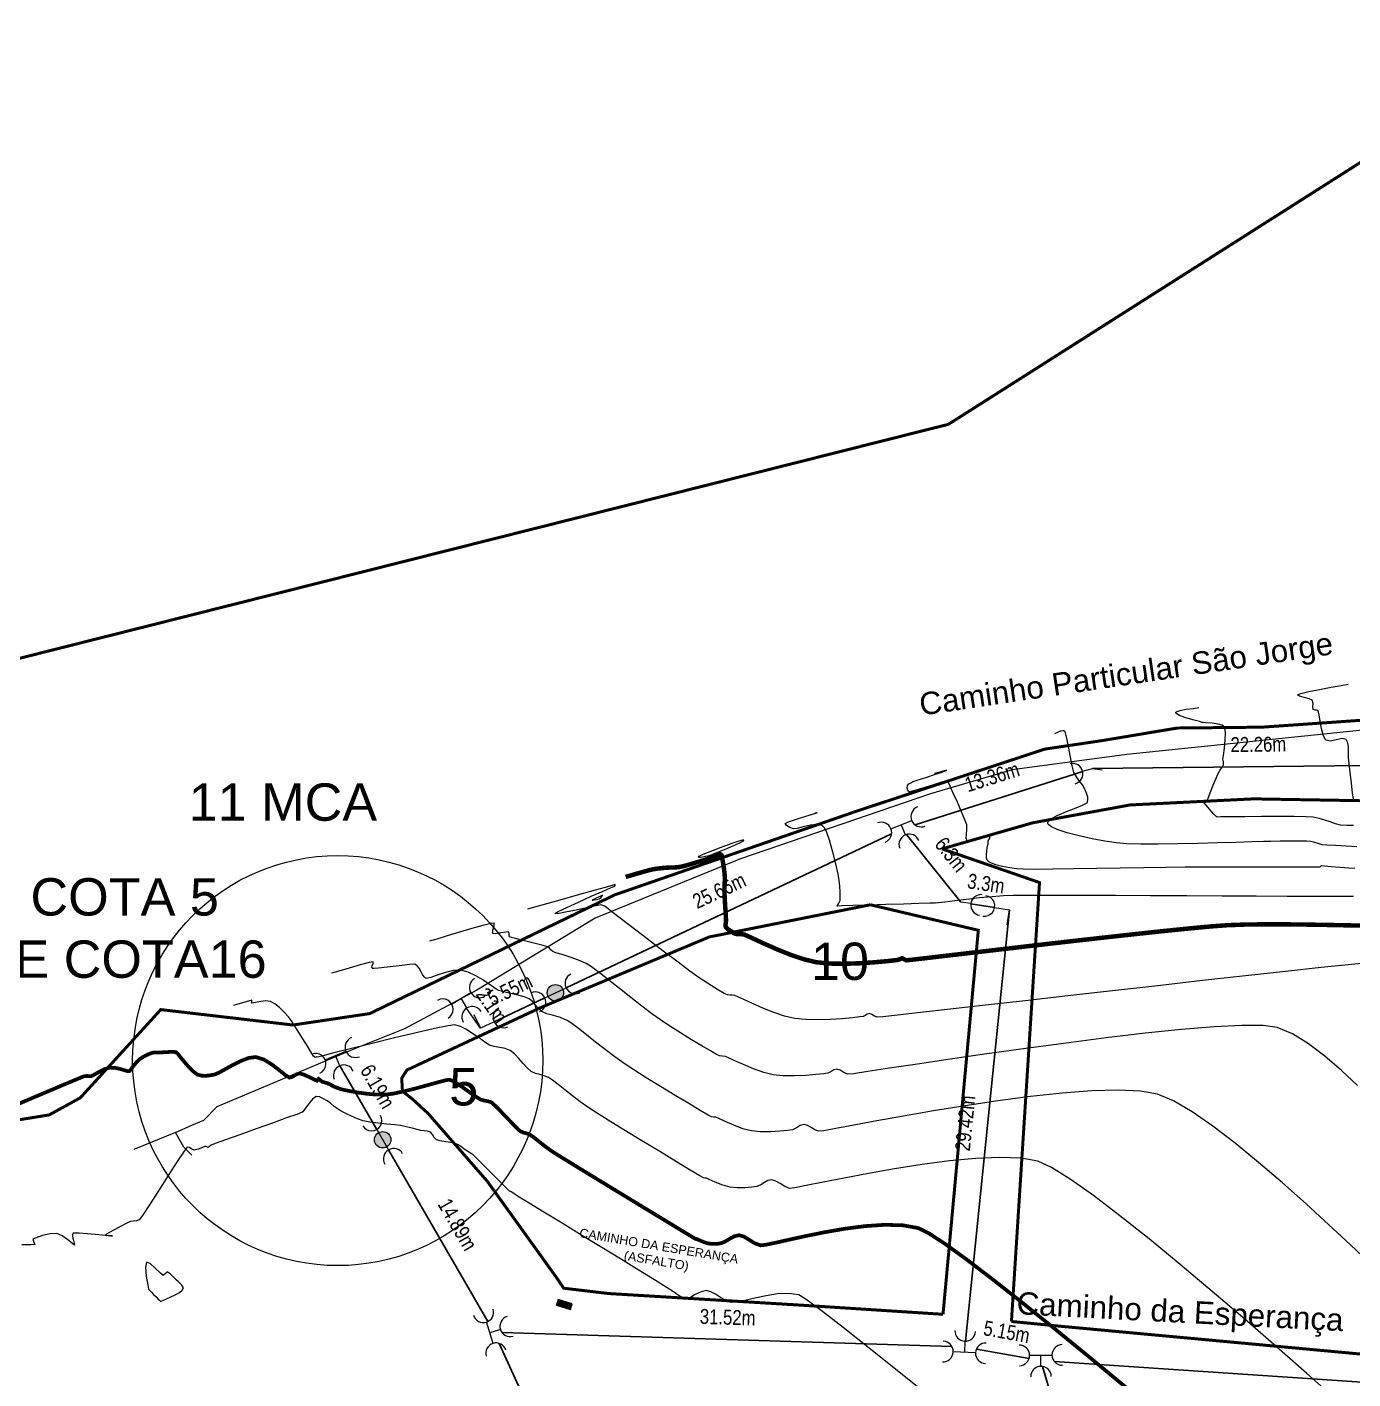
# Model space of a CAD drawing. Extents: x 360931 to 362237, y 7351473 to 7352200.
# Drawn here: x 361220.7 to 361309.5, y 7351696.7 to 7351787.2 of the extents above; entities that cross this region are included whole.
import ezdxf
from ezdxf.enums import TextEntityAlignment as Align

# ---------------------------------------------------------------- set-up
doc = ezdxf.new("R2010")
doc.units = 0
for name, color, linetype in [('A_Curvas Intermediarias', 37, 'Continuous'), ('A_Curvas Mestras', 32, 'Continuous'), ('AGUA', 3, 'Continuous'), ('LISTAGEM_TEXTO', 7, 'Continuous'), ('PONTOS-Pontos - Água_U', 1, 'Continuous'), ('PS_IND_COMPRIMENTO', 7, 'Continuous'), ('TUBO_PVC_20_JE_PBA_6M', 1, 'Continuous'), ('ZZ-Carimbo Texto', 7, 'Continuous')]:
    doc.layers.add(name, color=color, linetype=linetype)
doc.layers.add('LT-TEXTO-RUA', color=170, linetype='Continuous', lineweight=15)
doc.layers.add('TUBO_PE_80_NTS194_PN_12_5', color=5, linetype='Continuous', lineweight=30)
doc.styles.add('ARIAL', font='arial.ttf')
doc.styles.add('CARIMBO', font='arial.ttf', dxfattribs={"height": 2})
doc.styles.add('ROMANS', font='arial.ttf', dxfattribs={"height": 2})
doc.styles.get("Standard").update_dxf_attribs({"font": 'arial.ttf'})
picture_1 = doc.add_image_def('image1.tif', size_in_pixel=(23490, 20550))

# ---------------------------------------------------------------- blocks, each defined once
blk = doc.blocks.new('*U1065')
for p in [(-0.202, 0), (0, -0.202)]:
    blk.add_line(p, (0, 0))
blk.add_arc((-0.34, 0), 0.138, 269.9094, 89.9094)
blk = doc.blocks.new('*U1066', base_point=(361176.282, 7351557.84))
for p, q in [((361176.276, 7351557.918), (361176.282, 7351557.768)), ((361176.432, 7351557.773), (361176.131, 7351557.762))]:
    blk.add_line(p, q)
for centre, start, end in [((361176.271, 7351558.055), 182.0292, 2.0292), ((361175.994, 7351557.757), 272.0292, 92.0292), ((361176.569, 7351557.778), 92.0292, 272.0292)]:
    blk.add_arc(centre, 0.138, start, end)
blk = doc.blocks.new('*U1067', base_point=(361176.282, 7351557.84))
for p, q in [((361176.276, 7351557.918), (361176.282, 7351557.768)), ((361176.432, 7351557.773), (361176.131, 7351557.762))]:
    blk.add_line(p, q)
for centre, start, end in [((361176.271, 7351558.055), 182.0292, 2.0292), ((361175.994, 7351557.757), 272.0292, 92.0292), ((361176.569, 7351557.778), 92.0292, 272.0292)]:
    blk.add_arc(centre, 0.138, start, end)
blk = doc.blocks.new('*U1084', base_point=(361300.61, 7351665.221))
for p, q in [((361300.757, 7351665.193), (361300.462, 7351665.132)), ((361300.579, 7351665.309), (361300.61, 7351665.162))]:
    blk.add_line(p, q)
for centre, start, end in [((361300.551, 7351665.444), 191.7315, 11.7315), ((361300.891, 7351665.221), 101.7314, 281.7314), ((361300.328, 7351665.104), 281.7314, 101.7314)]:
    blk.add_arc(centre, 0.138, start, end)
blk = doc.blocks.new('*U1089', base_point=(361300.61, 7351665.221))
for p, q in [((361300.757, 7351665.193), (361300.462, 7351665.132)), ((361300.579, 7351665.309), (361300.61, 7351665.162))]:
    blk.add_line(p, q)
for centre, start, end in [((361300.551, 7351665.444), 191.7315, 11.7315), ((361300.891, 7351665.221), 101.7314, 281.7314), ((361300.328, 7351665.104), 281.7314, 101.7314)]:
    blk.add_arc(centre, 0.138, start, end)
blk = doc.blocks.new('*U1090')
for p, q in [((-0.135, 0), (0, 0)), ((0, 0), (0.092, -0.092))]:
    blk.add_line(p, q)
blk.add_arc((-0.272, 0), 0.138, 270.0906, 90.0906)
blk = doc.blocks.new('*U1091')
for p, q in [((-0.135, 0), (0, 0)), ((0, 0), (0.121, -0.049))]:
    blk.add_line(p, q)
blk.add_arc((-0.272, 0), 0.138, 270.0906, 90.0906)
blk = doc.blocks.new('*U1097', base_point=(361300.61, 7351665.221))
for p, q in [((361300.757, 7351665.193), (361300.462, 7351665.132)), ((361300.579, 7351665.309), (361300.61, 7351665.162))]:
    blk.add_line(p, q)
for centre, start, end in [((361300.551, 7351665.444), 191.7315, 11.7315), ((361300.891, 7351665.221), 101.7314, 281.7314), ((361300.328, 7351665.104), 281.7314, 101.7314)]:
    blk.add_arc(centre, 0.138, start, end)
blk = doc.blocks.new('*U1098', base_point=(361300.61, 7351665.221))
for p, q in [((361300.757, 7351665.193), (361300.462, 7351665.132)), ((361300.579, 7351665.309), (361300.61, 7351665.162))]:
    blk.add_line(p, q)
for centre, start, end in [((361300.551, 7351665.444), 191.7315, 11.7315), ((361300.891, 7351665.221), 101.7314, 281.7314), ((361300.328, 7351665.104), 281.7314, 101.7314)]:
    blk.add_arc(centre, 0.138, start, end)
blk = doc.blocks.new('*U1099')
for p in [(-0.202, 0), (0, -0.202)]:
    blk.add_line(p, (0, 0))
blk.add_arc((-0.34, 0), 0.138, 270.0906, 90.0906)
blk = doc.blocks.new('*U1181', base_point=(283792.722, 7272005.218))
h = blk.add_hatch(color=256)
edge = h.paths.add_edge_path()
edge.add_arc((283792.722, 7272005.218), 0.11, 0, 360)
blk.add_line((283792.564, 7272005.218), (283792.879, 7272005.218))
blk.add_circle((283792.722, 7272005.218), 0.11)
for centre, start, end in [((283792.427, 7272005.218), 269.9962, 89.9962), ((283793.017, 7272005.218), 89.9962, 269.9962)]:
    blk.add_arc(centre, 0.138, start, end)
blk = doc.blocks.new('*U1182', base_point=(283792.722, 7272005.218))
h = blk.add_hatch(color=256)
edge = h.paths.add_edge_path()
edge.add_arc((283792.722, 7272005.218), 0.11, 0, 360)
blk.add_line((283792.564, 7272005.218), (283792.879, 7272005.218))
blk.add_circle((283792.722, 7272005.218), 0.11)
for centre, start, end in [((283792.427, 7272005.218), 269.9962, 89.9962), ((283793.017, 7272005.218), 89.9962, 269.9962)]:
    blk.add_arc(centre, 0.138, start, end)

msp = doc.modelspace()

# ---------------------------------------------------------------- hatches: boundary and pattern name
h = msp.add_hatch()
h.set_pattern_fill('GRATE', color=256, scale=0.08, angle=72)
h.set_pattern_definition([(72, (-2.92939, 2.391954), (-0.06039208878474, 0.0196225791428), []), (162, (-2.9294, 2.39195), (-0.078490316571, -0.241568355139), [])])
h.paths.add_polyline_path([(361257.084, 7351701.392), (361257.208, 7351701.759), (361256.274, 7351702.048), (361256.15, 7351701.681)])

# ---------------------------------------------------------------- linework, layer by layer
at = {"color": 0, "const_width": 0.2}
for points in [[(361445.857, 7351864.543), (361282.387, 7351760.631), (361202.334, 7351740.462)], [(361380.963, 7351750.689), (361380.963, 7351750.689), (361373.297, 7351748.132), (361356.875, 7351743.601), (361340.353, 7351740.773), (361322.805, 7351737.297), (361316.334, 7351735.595), (361312.792, 7351735.39), (361302.809, 7351735.561), (361294.533, 7351735.152), (361288.021, 7351733.957), (361282.571, 7351732.391), (361281.957, 7351732.215)], [(361215.357, 7351713.296), (361222.201, 7351714.407), (361224.286, 7351715.553), (361229.671, 7351721.456), (361238.521, 7351720.425), (361243.655, 7351721.189), (361260.066, 7351729.141), (361276.238, 7351734.737), (361288.831, 7351738.891), (361292.585, 7351739.447), (361297.714, 7351740.303), (361303.369, 7351740.359), (361312.118, 7351740.968)], [(361281.957, 7351732.215), (361288.482, 7351729.96), (361286.603, 7351700.582)], [(361277.163, 7351728.473), (361266.383, 7351726.319), (361255.022, 7351721.557), (361246.143, 7351717.411), (361245.797, 7351716.867), (361245.845, 7351715.998), (361246.517, 7351715.465), (361247.543, 7351714.523), (361251.519, 7351709.971), (361256.185, 7351703.479), (361256.637, 7351702.807), (361259.657, 7351702.451), (361272.723, 7351701.662), (361282.024, 7351701.062), (361282.024, 7351701.062)], [(361277.163, 7351728.473), (361284.386, 7351726.766), (361282.024, 7351701.062)], [(361286.603, 7351700.582), (361289.846, 7351700.266), (361313.545, 7351698.07), (361323.609, 7351697.731), (361334.12, 7351697.281), (361334.12, 7351697.281)]]:
    msp.add_lwpolyline(points, dxfattribs=at)
at = {"color": 0, "elevation": 3.23}
msp.add_lwpolyline([(361257.084, 7351701.392), (361257.208, 7351701.759), (361256.274, 7351702.048), (361256.15, 7351701.681), (361257.084, 7351701.392)], dxfattribs=at)
at = {"layer": 'A_Curvas Intermediarias', "flags": 128}
for points, elevation in [([(361309.492, 7351733.779), (361309.068, 7351733.771), (361308.636, 7351733.807), (361308.286, 7351733.895), (361307.93, 7351734.013), (361307.566, 7351734.141), (361307.19, 7351734.257), (361306.8, 7351734.338), (361306.333, 7351734.366), (361305.515, 7351734.379), (361304.474, 7351734.381), (361303.337, 7351734.376), (361302.23, 7351734.366), (361301.281, 7351734.356), (361300.617, 7351734.348), (361300.364, 7351734.345), (361300.318, 7351734.373), (361300.274, 7351734.404), (361300.148, 7351734.546), (361299.881, 7351734.851), (361299.616, 7351735.157), (361299.499, 7351735.304), (361299.574, 7351735.331), (361299.661, 7351735.361), (361299.737, 7351735.54), (361299.903, 7351735.958), (361300.108, 7351736.473), (361300.297, 7351736.942), (361300.418, 7351737.222), (361300.56, 7351737.458), (361300.709, 7351737.68), (361300.793, 7351737.845), (361300.787, 7351738.029), (361300.756, 7351738.22), (361300.786, 7351738.466), (361300.852, 7351738.949), (361300.911, 7351739.523), (361300.925, 7351739.953), (361300.901, 7351740.21), (361300.863, 7351740.332), (361300.837, 7351740.375), (361300.795, 7351740.419), (361300.674, 7351740.492), (361300.429, 7351740.571), (361300.046, 7351740.632), (361299.62, 7351740.659), (361299.432, 7351740.661), (361299.37, 7351740.68), (361299.183, 7351740.728), (361298.742, 7351740.85), (361298.218, 7351741.013), (361297.854, 7351741.151), (361297.67, 7351741.249), (361297.611, 7351741.307), (361297.604, 7351741.333), (361297.615, 7351741.363), (361297.687, 7351741.418), (361297.893, 7351741.486), (361298.281, 7351741.555), (361298.796, 7351741.617), (361299.152, 7351741.665)], 14), ([(361309.72, 7351732.343), (361308.999, 7351732.391), (361308.284, 7351732.432), (361307.705, 7351732.467), (361307.392, 7351732.495), (361307.137, 7351732.565), (361306.897, 7351732.649), (361306.642, 7351732.711), (361306.35, 7351732.727), (361305.855, 7351732.73), (361305.238, 7351732.726), (361304.579, 7351732.719), (361303.961, 7351732.714), (361303.486, 7351732.704), (361302.682, 7351732.68), (361301.627, 7351732.646), (361300.397, 7351732.609), (361299.069, 7351732.574), (361297.72, 7351732.546), (361296.425, 7351732.53), (361295.263, 7351732.531), (361294.308, 7351732.555), (361293.639, 7351732.608), (361292.86, 7351732.729), (361292.002, 7351732.891), (361291.137, 7351733.083), (361290.337, 7351733.294), (361289.671, 7351733.514), (361289.283, 7351733.69), (361289.101, 7351733.817), (361289.039, 7351733.899), (361289.029, 7351733.938), (361289.033, 7351733.985), (361289.089, 7351734.082), (361289.276, 7351734.236), (361289.671, 7351734.449), (361290.296, 7351734.715), (361290.935, 7351734.964), (361291.36, 7351735.137), (361291.581, 7351735.245), (361291.665, 7351735.305), (361291.685, 7351735.331), (361291.704, 7351735.382), (361291.722, 7351735.492), (361291.705, 7351735.676), (361291.626, 7351735.939), (361291.495, 7351736.262), (361291.354, 7351736.499), (361291.156, 7351736.755), (361290.949, 7351737.03), (361290.781, 7351737.328), (361290.663, 7351737.765), (361290.529, 7351738.456), (361290.392, 7351739.204), (361290.289, 7351739.715), (361290.22, 7351739.981), (361290.179, 7351740.079), (361290.16, 7351740.1), (361290.127, 7351740.114), (361290.044, 7351740.118), (361289.891, 7351740.082), (361289.676, 7351739.995), (361289.478, 7351739.912)], 13), ([(361309.596, 7351730.892), (361309.173, 7351730.926), (361308.598, 7351730.973), (361308.011, 7351731.02), (361307.551, 7351731.056), (361307.358, 7351731.068), (361307.296, 7351731.027), (361307.235, 7351730.985), (361307.048, 7351730.984), (361306.544, 7351730.985), (361305.784, 7351730.988), (361304.827, 7351730.991), (361303.736, 7351730.995), (361302.571, 7351730.997), (361301.393, 7351730.999), (361300.262, 7351730.999), (361299.241, 7351730.996), (361298.226, 7351730.987), (361296.94, 7351730.969), (361295.466, 7351730.945), (361293.889, 7351730.918), (361292.291, 7351730.892), (361290.758, 7351730.869), (361289.373, 7351730.852), (361288.219, 7351730.844), (361287.381, 7351730.849), (361286.942, 7351730.869), (361286.486, 7351730.94), (361286.005, 7351731.034), (361285.557, 7351731.15), (361285.261, 7351731.255), (361285.097, 7351731.341), (361285.021, 7351731.4), (361284.995, 7351731.431), (361284.97, 7351731.474), (361284.937, 7351731.581), (361284.923, 7351731.782), (361284.948, 7351732.08), (361285.007, 7351732.407), (361285.041, 7351732.562), (361285.044, 7351732.654), (361285.052, 7351732.744), (361285.128, 7351732.892), (361285.171, 7351733.046), (361284.944, 7351732.997), (361284.467, 7351732.859), (361283.96, 7351732.741), (361283.645, 7351732.754), (361283.57, 7351732.934), (361283.585, 7351733.208), (361283.621, 7351733.52), (361283.608, 7351733.818), (361283.493, 7351734.148), (361283.266, 7351734.694), (361282.986, 7351735.334), (361282.711, 7351735.948), (361282.498, 7351736.414), (361282.405, 7351736.611), (361282.334, 7351736.702), (361282.252, 7351736.77), (361281.984, 7351736.694), (361281.378, 7351736.505), (361280.655, 7351736.281), (361280.142, 7351736.13), (361279.87, 7351736.059), (361279.768, 7351736.042), (361279.746, 7351736.045), (361279.72, 7351736.066), (361279.676, 7351736.135), (361279.635, 7351736.277), (361279.644, 7351736.458), (361279.727, 7351736.56), (361279.864, 7351736.642), (361280.012, 7351736.714), (361280.301, 7351736.817), (361280.867, 7351737.002), (361281.513, 7351737.211), (361281.956, 7351737.357), (361282.178, 7351737.435), (361282.251, 7351737.465), (361282.259, 7351737.472), (361282.249, 7351737.475), (361282.185, 7351737.465), (361282.011, 7351737.419), (361281.721, 7351737.331), (361281.45, 7351737.248)], 12), ([(361309.496, 7351729.037), (361309.14, 7351729.027), (361308.219, 7351729.024), (361306.825, 7351729.026), (361305.047, 7351729.032), (361302.976, 7351729.04), (361300.703, 7351729.051), (361298.317, 7351729.063), (361295.909, 7351729.074), (361293.571, 7351729.083), (361291.391, 7351729.09), (361289.462, 7351729.093), (361287.872, 7351729.092), (361286.713, 7351729.084), (361286.074, 7351729.069), (361285.311, 7351729.014), (361284.463, 7351728.932), (361283.602, 7351728.836), (361282.804, 7351728.74), (361282.141, 7351728.655), (361281.689, 7351728.594), (361281.52, 7351728.572), (361281.459, 7351728.601), (361281.409, 7351728.578), (361281.132, 7351728.57), (361280.405, 7351728.548), (361279.377, 7351728.518), (361278.2, 7351728.483), (361277.022, 7351728.449), (361275.994, 7351728.419), (361275.267, 7351728.397), (361274.99, 7351728.39), (361274.931, 7351728.412), (361274.984, 7351728.46), (361275.052, 7351728.572), (361275.137, 7351728.767), (361275.149, 7351728.961), (361275.148, 7351729.31), (361275.126, 7351729.727), (361275.08, 7351730.12), (361275.001, 7351730.532), (361274.855, 7351731.206), (361274.66, 7351732.003), (361274.435, 7351732.786), (361274.245, 7351733.309), (361274.103, 7351733.595), (361274.011, 7351733.718), (361273.965, 7351733.756), (361273.908, 7351733.787), (361273.771, 7351733.828), (361273.525, 7351733.842), (361273.149, 7351733.796), (361272.669, 7351733.686), (361272.261, 7351733.58), (361272.019, 7351733.55), (361271.774, 7351733.643), (361271.551, 7351733.781), (361271.46, 7351733.912), (361271.688, 7351734.028), (361272.22, 7351734.211), (361272.851, 7351734.408), (361273.292, 7351734.54), (361273.516, 7351734.607), (361273.59, 7351734.63), (361273.6, 7351734.633), (361273.595, 7351734.634), (361273.563, 7351734.627), (361273.491, 7351734.606), (361273.422, 7351734.584)], 11), ([(361266.579, 7351731.846), (361266.606, 7351731.856), (361266.707, 7351731.896), (361266.956, 7351731.994), (361267.405, 7351732.176), (361268.018, 7351732.434), (361268.433, 7351732.623), (361268.637, 7351732.733), (361268.7, 7351732.782), (361268.704, 7351732.797), (361268.69, 7351732.803), (361268.608, 7351732.793), (361268.368, 7351732.726), (361267.887, 7351732.566), (361267.149, 7351732.298), (361266.415, 7351732.018), (361265.944, 7351731.829), (361265.715, 7351731.731), (361265.641, 7351731.694), (361265.632, 7351731.686), (361265.638, 7351731.677), (361265.673, 7351731.668), (361265.768, 7351731.667), (361265.938, 7351731.685), (361266.138, 7351731.715), (361266.289, 7351731.749), (361266.432, 7351731.793), (361266.579, 7351731.846)], 11), ([(361310.931, 7351724.636), (361309.359, 7351724.48), (361307.338, 7351724.267), (361304.949, 7351724.009), (361302.276, 7351723.714), (361299.399, 7351723.394), (361296.403, 7351723.057), (361293.369, 7351722.714), (361290.379, 7351722.374), (361287.516, 7351722.049), (361284.862, 7351721.747), (361282.5, 7351721.478), (361280.512, 7351721.253), (361278.98, 7351721.082), (361277.987, 7351720.974), (361277.615, 7351720.94), (361277.429, 7351721.018), (361277.257, 7351721.129), (361277.1, 7351721.186), (361276.958, 7351721.145), (361276.821, 7351721.061), (361276.674, 7351720.994), (361276.448, 7351720.962), (361275.957, 7351720.908), (361275.273, 7351720.847), (361274.471, 7351720.796), (361273.626, 7351720.77), (361272.812, 7351720.786), (361272.102, 7351720.86), (361271.424, 7351721.023), (361270.691, 7351721.269), (361269.958, 7351721.561), (361269.277, 7351721.858), (361268.703, 7351722.124), (361268.289, 7351722.318), (361268.09, 7351722.402), (361267.921, 7351722.417), (361267.755, 7351722.415), (361267.591, 7351722.439), (361267.382, 7351722.544), (361267, 7351722.765), (361266.518, 7351723.059), (361266.006, 7351723.383), (361265.538, 7351723.693), (361265.074, 7351724.031), (361264.288, 7351724.622), (361263.297, 7351725.375), (361262.219, 7351726.199), (361261.171, 7351727.002), (361260.271, 7351727.693), (361259.635, 7351728.18), (361259.381, 7351728.371), (361259.259, 7351728.426), (361259.132, 7351728.459), (361258.916, 7351728.422), (361258.451, 7351728.327), (361257.881, 7351728.208), (361257.352, 7351728.099), (361257.008, 7351728.031), (361256.616, 7351727.947), (361256.236, 7351727.871), (361256.052, 7351727.886), (361256.266, 7351728.016), (361256.838, 7351728.291), (361257.625, 7351728.652), (361258.485, 7351729.038), (361259.275, 7351729.388), (361259.762, 7351729.603), (361259.995, 7351729.706), (361260.07, 7351729.739), (361260.08, 7351729.744), (361260.083, 7351729.754), (361260.09, 7351729.798), (361260.091, 7351729.827), (361259.881, 7351729.769), (361259.32, 7351729.613), (361258.508, 7351729.386), (361257.547, 7351729.118), (361256.538, 7351728.835), (361255.58, 7351728.567), (361254.775, 7351728.342), (361254.224, 7351728.188)], 9), ([(361309.755, 7351716.379), (361308.683, 7351717.383), (361307.582, 7351718.335), (361306.48, 7351719.173), (361305.406, 7351719.837), (361304.389, 7351720.264), (361303.458, 7351720.391), (361302.026, 7351720.399), (361300.175, 7351720.303), (361297.99, 7351720.12), (361295.553, 7351719.868), (361292.948, 7351719.561), (361290.257, 7351719.218), (361287.565, 7351718.854), (361284.954, 7351718.487), (361282.508, 7351718.132), (361280.31, 7351717.806), (361278.443, 7351717.525), (361276.991, 7351717.307), (361276.036, 7351717.168), (361275.663, 7351717.124), (361275.395, 7351717.237), (361275.147, 7351717.396), (361274.92, 7351717.479), (361274.715, 7351717.42), (361274.519, 7351717.298), (361274.307, 7351717.202), (361274.039, 7351717.162), (361273.521, 7351717.107), (361272.839, 7351717.054), (361272.077, 7351717.022), (361271.321, 7351717.03), (361270.658, 7351717.095), (361270.022, 7351717.254), (361269.335, 7351717.497), (361268.667, 7351717.775), (361268.086, 7351718.038), (361267.66, 7351718.238), (361267.457, 7351718.326), (361267.255, 7351718.337), (361267.058, 7351718.356), (361266.869, 7351718.454), (361266.455, 7351718.691), (361265.875, 7351719.032), (361265.19, 7351719.443), (361264.46, 7351719.893), (361263.746, 7351720.346), (361263.107, 7351720.769), (361262.533, 7351721.181), (361261.859, 7351721.695), (361261.128, 7351722.268), (361260.383, 7351722.859), (361259.667, 7351723.425), (361259.024, 7351723.923), (361258.497, 7351724.312), (361258.13, 7351724.55), (361257.631, 7351724.775), (361257.069, 7351724.973), (361256.533, 7351725.137), (361256.115, 7351725.26), (361255.902, 7351725.336), (361255.791, 7351725.439), (361255.696, 7351725.557), (361255.583, 7351725.655), (361255.272, 7351725.749), (361254.644, 7351725.908), (361253.915, 7351726.088), (361253.404, 7351726.218), (361253.137, 7351726.292), (361253.04, 7351726.326), (361253.021, 7351726.336), (361253.003, 7351726.361), (361252.986, 7351726.428), (361252.979, 7351726.543), (361252.94, 7351726.658), (361252.76, 7351726.648), (361252.428, 7351726.585), (361252.089, 7351726.534), (361251.891, 7351726.557), (361251.891, 7351726.765), (361251.983, 7351727.052), (361251.985, 7351727.245), (361251.754, 7351727.218), (361251.219, 7351727.082), (361250.484, 7351726.875), (361249.656, 7351726.632), (361248.84, 7351726.387), (361248.141, 7351726.178), (361247.666, 7351726.039)], 8), ([(361310.577, 7351704.509), (361309.277, 7351705.729), (361307.844, 7351707.061), (361306.318, 7351708.455), (361304.739, 7351709.861), (361303.147, 7351711.23), (361301.582, 7351712.513), (361300.082, 7351713.66), (361298.69, 7351714.621), (361297.443, 7351715.346), (361296.382, 7351715.787), (361295.234, 7351715.993), (361293.743, 7351716.06), (361291.977, 7351716.009), (361290.003, 7351715.86), (361287.889, 7351715.631), (361285.703, 7351715.344), (361283.512, 7351715.018), (361281.383, 7351714.672), (361279.385, 7351714.327), (361277.584, 7351714.003), (361276.049, 7351713.719), (361274.846, 7351713.496), (361274.044, 7351713.352), (361273.71, 7351713.309), (361273.445, 7351713.407), (361273.195, 7351713.562), (361272.96, 7351713.706), (361272.74, 7351713.771), (361272.473, 7351713.694), (361272.217, 7351713.535), (361271.94, 7351713.411), (361271.626, 7351713.362), (361271.105, 7351713.31), (361270.468, 7351713.274), (361269.807, 7351713.275), (361269.214, 7351713.331), (361268.637, 7351713.482), (361268.019, 7351713.713), (361267.451, 7351713.961), (361267.023, 7351714.161), (361266.823, 7351714.25), (361266.673, 7351714.258), (361266.525, 7351714.272), (361266.306, 7351714.395), (361265.771, 7351714.708), (361265.004, 7351715.163), (361264.091, 7351715.711), (361263.117, 7351716.302), (361262.166, 7351716.888), (361261.324, 7351717.418), (361260.675, 7351717.844), (361260.054, 7351718.289), (361259.409, 7351718.781), (361258.77, 7351719.285), (361258.167, 7351719.768), (361257.63, 7351720.192), (361257.191, 7351720.524), (361256.879, 7351720.729), (361256.428, 7351720.918), (361255.954, 7351721.057), (361255.517, 7351721.183), (361255.18, 7351721.329), (361254.947, 7351721.528), (361254.753, 7351721.763), (361254.559, 7351721.995), (361254.323, 7351722.184), (361253.991, 7351722.312), (361253.504, 7351722.44), (361252.98, 7351722.558), (361252.534, 7351722.657), (361252.285, 7351722.726), (361252.116, 7351722.826), (361251.963, 7351722.943), (361251.799, 7351723.057), (361251.591, 7351723.198), (361251.221, 7351723.445), (361250.751, 7351723.725), (361250.241, 7351723.969), (361249.754, 7351724.103), (361249.239, 7351724.073), (361248.663, 7351723.924), (361248.111, 7351723.736), (361247.742, 7351723.609), (361247.536, 7351723.555), (361247.443, 7351723.547), (361247.411, 7351723.554), (361247.369, 7351723.577), (361247.291, 7351723.649), (361247.19, 7351723.803), (361247.08, 7351724.033), (361246.975, 7351724.237), (361246.837, 7351724.391), (361246.674, 7351724.495), (361246.336, 7351724.475), (361245.635, 7351724.396), (361244.818, 7351724.299), (361244.245, 7351724.238), (361243.947, 7351724.215), (361243.839, 7351724.216), (361243.819, 7351724.222), (361243.809, 7351724.239), (361243.805, 7351724.29), (361243.83, 7351724.392), (361243.878, 7351724.54), (361243.879, 7351724.664), (361243.613, 7351724.618), (361243.017, 7351724.455), (361242.277, 7351724.238), (361241.579, 7351724.028), (361241.108, 7351723.889)], 7), ([(361308.272, 7351695.437), (361306.38, 7351697.101), (361304.342, 7351698.883), (361302.212, 7351700.727), (361300.045, 7351702.581), (361297.894, 7351704.391), (361295.815, 7351706.103), (361293.86, 7351707.663), (361292.085, 7351709.018), (361290.543, 7351710.113), (361289.288, 7351710.894), (361288.376, 7351711.309), (361287.247, 7351711.511), (361285.836, 7351711.565), (361284.214, 7351711.495), (361282.451, 7351711.328), (361280.619, 7351711.088), (361278.787, 7351710.8), (361277.026, 7351710.49), (361275.407, 7351710.183), (361274, 7351709.905), (361272.876, 7351709.68), (361272.105, 7351709.535), (361271.757, 7351709.493), (361271.431, 7351709.614), (361271.122, 7351709.806), (361270.832, 7351709.984), (361270.56, 7351710.064), (361270.31, 7351710.008), (361270.073, 7351709.875), (361269.833, 7351709.725), (361269.572, 7351709.619), (361269.217, 7351709.561), (361268.752, 7351709.523), (361268.246, 7351709.52), (361267.771, 7351709.566), (361267.284, 7351709.701), (361266.777, 7351709.904), (361266.372, 7351710.089), (361266.19, 7351710.174), (361266.091, 7351710.18), (361265.993, 7351710.188), (361265.749, 7351710.332), (361265.11, 7351710.715), (361264.181, 7351711.275), (361263.062, 7351711.95), (361261.859, 7351712.681), (361260.672, 7351713.404), (361259.605, 7351714.059), (361258.762, 7351714.585), (361258.244, 7351714.92), (361257.742, 7351715.281), (361257.223, 7351715.681), (361256.719, 7351716.083), (361256.262, 7351716.446), (361255.888, 7351716.734), (361255.628, 7351716.908), (361255.334, 7351717.027), (361255.035, 7351717.106), (361254.74, 7351717.189), (361254.457, 7351717.321), (361254.213, 7351717.53), (361253.932, 7351717.84), (361253.633, 7351718.184), (361253.337, 7351718.497), (361253.063, 7351718.714), (361252.721, 7351718.85), (361252.354, 7351718.924), (361251.995, 7351718.985), (361251.679, 7351719.082), (361251.416, 7351719.229), (361251.18, 7351719.401), (361250.948, 7351719.581), (361250.694, 7351719.753), (361250.402, 7351719.942), (361250.077, 7351720.151), (361249.728, 7351720.332), (361249.362, 7351720.433), (361248.916, 7351720.375), (361248, 7351720.185), (361246.753, 7351719.9), (361245.316, 7351719.558), (361243.827, 7351719.195), (361242.425, 7351718.847), (361241.252, 7351718.554), (361240.445, 7351718.35), (361240.144, 7351718.274), (361240.086, 7351718.286), (361240.006, 7351718.261), (361239.951, 7351718.3), (361239.888, 7351718.35), (361239.784, 7351718.521), (361239.529, 7351718.944), (361239.183, 7351719.51), (361238.808, 7351720.11), (361238.465, 7351720.634), (361238.215, 7351720.974), (361237.927, 7351721.295), (361237.622, 7351721.602), (361237.311, 7351721.853), (361237.008, 7351722.008), (361236.647, 7351722.039), (361236.236, 7351721.987), (361235.896, 7351721.916), (361235.747, 7351721.887), (361235.76, 7351721.986), (361235.773, 7351722.082), (361235.606, 7351722.043), (361235.236, 7351721.939), (361234.83, 7351721.821), (361234.549, 7351721.74)], 6), ([(361281.902, 7351694.932), (361279.41, 7351696.943), (361277.2, 7351698.709), (361275.332, 7351700.183), (361273.864, 7351701.314), (361272.855, 7351702.055), (361272.363, 7351702.355), (361271.696, 7351702.454), (361270.952, 7351702.423), (361270.183, 7351702.304), (361269.437, 7351702.144), (361268.767, 7351701.987), (361268.221, 7351701.878), (361267.852, 7351701.862), (361267.484, 7351701.983), (361267.126, 7351702.183), (361266.787, 7351702.4), (361266.475, 7351702.576), (361266.2, 7351702.649), (361265.836, 7351702.567), (361265.446, 7351702.382), (361265.134, 7351702.196), (361265.005, 7351702.11), (361264.941, 7351702.088), (361264.854, 7351702.111), (361264.668, 7351702.169), (361264.482, 7351702.242), (361264.3, 7351702.35), (361263.976, 7351702.558), (361263.567, 7351702.825), (361263.128, 7351703.109), (361262.717, 7351703.371), (361262.304, 7351703.625), (361261.512, 7351704.109), (361260.439, 7351704.765), (361259.184, 7351705.53), (361257.846, 7351706.346), (361256.524, 7351707.152), (361255.318, 7351707.888), (361254.326, 7351708.493), (361253.647, 7351708.908), (361253.381, 7351709.072), (361253.225, 7351709.189), (361253.126, 7351709.265), (361253.069, 7351709.285), (361253.012, 7351709.306), (361252.825, 7351709.491), (361252.367, 7351709.948), (361251.775, 7351710.541), (361251.183, 7351711.133), (361250.727, 7351711.589), (361250.543, 7351711.772), (361250.467, 7351711.792), (361250.338, 7351711.881), (361250.054, 7351712.078), (361249.754, 7351712.283), (361249.577, 7351712.399), (361249.437, 7351712.469), (361249.291, 7351712.524), (361249.091, 7351712.556), (361248.734, 7351712.605), (361248.362, 7351712.67), (361248.115, 7351712.748), (361247.972, 7351712.904), (361247.862, 7351713.098), (361247.719, 7351713.254), (361247.521, 7351713.324), (361247.301, 7351713.346), (361247.073, 7351713.374), (361246.833, 7351713.433), (361246.492, 7351713.521), (361246.102, 7351713.617), (361245.717, 7351713.698), (361245.329, 7351713.748), (361244.806, 7351713.797), (361244.225, 7351713.852), (361243.669, 7351713.922), (361243.215, 7351714.015), (361242.827, 7351714.148), (361242.433, 7351714.316), (361242.065, 7351714.495), (361241.755, 7351714.66), (361241.534, 7351714.787), (361241.278, 7351714.973), (361241.045, 7351715.171), (361240.808, 7351715.34), (361240.556, 7351715.49), (361240.302, 7351715.613), (361240.062, 7351715.635), (361239.831, 7351715.454), (361239.541, 7351715.109), (361239.29, 7351714.771), (361239.174, 7351714.612), (361239.103, 7351714.573), (361239.03, 7351714.538), (361238.768, 7351714.444), (361238.092, 7351714.202), (361237.14, 7351713.862), (361236.049, 7351713.472), (361234.956, 7351713.081), (361233.999, 7351712.737), (361233.315, 7351712.49), (361233.04, 7351712.389), (361232.917, 7351712.299), (361232.834, 7351712.234), (361232.751, 7351712.278), (361232.689, 7351712.29), (361232.62, 7351712.299), (361232.466, 7351712.231), (361232.166, 7351712.108), (361231.911, 7351712.045), (361231.743, 7351712.111), (361231.584, 7351712.219), (361231.44, 7351712.254), (361231.229, 7351711.978), (361230.774, 7351711.291), (361230.172, 7351710.356), (361229.519, 7351709.335), (361228.914, 7351708.39), (361228.451, 7351707.686), (361228.229, 7351707.383), (361228.048, 7351707.32), (361227.844, 7351707.303), (361227.639, 7351707.265), (361227.39, 7351707.151), (361226.968, 7351706.941), (361226.506, 7351706.698), (361226.195, 7351706.525), (361226.041, 7351706.43), (361225.992, 7351706.39), (361225.986, 7351706.379), (361225.993, 7351706.368), (361226.037, 7351706.349), (361226.148, 7351706.332), (361226.32, 7351706.32), (361226.432, 7351706.303), (361226.164, 7351706.319), (361225.526, 7351706.376), (361224.757, 7351706.443), (361224.211, 7351706.482), (361223.922, 7351706.491), (361223.817, 7351706.485), (361223.795, 7351706.477), (361223.782, 7351706.458), (361223.766, 7351706.406), (361223.767, 7351706.303), (361223.793, 7351706.15), (361223.825, 7351705.997), (361223.88, 7351705.816), (361223.894, 7351705.692), (361223.757, 7351705.791), (361223.458, 7351706.043), (361223.082, 7351706.314), (361222.71, 7351706.473), (361222.276, 7351706.457), (361221.76, 7351706.337), (361221.321, 7351706.188), (361221.119, 7351706.083), (361221.183, 7351705.898), (361221.246, 7351705.724), (361220.985, 7351705.707), (361220.366, 7351705.71)], 4), ([(361228.925, 7351702.682), (361228.932, 7351702.675), (361228.968, 7351702.635), (361229.06, 7351702.534), (361229.195, 7351702.389), (361229.338, 7351702.244), (361229.501, 7351702.081), (361229.584, 7351701.999), (361229.622, 7351701.958), (361229.662, 7351701.922), (361229.849, 7351702.003), (361230.258, 7351702.19), (361230.686, 7351702.393), (361230.929, 7351702.525), (361231.099, 7351702.675), (361231.186, 7351702.841), (361231.089, 7351703.009), (361230.939, 7351703.152), (361230.825, 7351703.259), (361230.707, 7351703.362), (361230.542, 7351703.52), (361230.403, 7351703.655), (361230.315, 7351703.743), (361230.24, 7351703.815), (361230.171, 7351703.864), (361230.102, 7351703.898), (361229.994, 7351703.784), (361229.831, 7351703.67), (361229.642, 7351703.822), (361229.307, 7351704.15), (361228.953, 7351704.458), (361228.707, 7351704.551), (361228.644, 7351704.224), (361228.701, 7351703.61), (361228.796, 7351703.015), (361228.848, 7351702.744), (361228.925, 7351702.682)], 3)]:
    msp.add_lwpolyline(points, dxfattribs=dict(at, elevation=elevation))
at = {"layer": 'A_Curvas Mestras', "flags": 128}
for points, elevation in [([(361309.509, 7351735.439), (361309.439, 7351735.951), (361309.358, 7351736.623), (361309.278, 7351737.325), (361309.21, 7351737.929), (361309.166, 7351738.305), (361309.151, 7351738.654), (361309.156, 7351739.01), (361309.124, 7351739.322), (361309.001, 7351739.542), (361308.727, 7351739.592), (361308.345, 7351739.511), (361307.955, 7351739.433), (361307.652, 7351739.488), (361307.488, 7351739.77), (361307.356, 7351740.253), (361307.254, 7351740.792), (361307.19, 7351741.164), (361307.153, 7351741.361), (361307.132, 7351741.435), (361307.123, 7351741.451), (361307.099, 7351741.47), (361307.034, 7351741.491), (361306.923, 7351741.503), (361306.803, 7351741.549), (361306.782, 7351741.709), (361306.786, 7351741.954), (361306.73, 7351742.16), (361306.526, 7351742.258), (361306.192, 7351742.342), (361305.882, 7351742.424), (361305.749, 7351742.518), (361305.961, 7351742.61), (361306.498, 7351742.739), (361307.222, 7351742.884), (361307.995, 7351743.029), (361308.68, 7351743.155), (361309.14, 7351743.244)], 15), ([(361259.026, 7351728.874), (361259.053, 7351728.892), (361259.114, 7351728.941), (361259.198, 7351729.026), (361259.239, 7351729.106), (361259.047, 7351729.037), (361258.712, 7351728.877), (361258.536, 7351728.782), (361258.598, 7351728.788), (361258.674, 7351728.803), (361258.824, 7351728.821), (361259.026, 7351728.874)], 10)]:
    msp.add_lwpolyline(points, dxfattribs=dict(at, elevation=elevation))
at = {"layer": 'A_Curvas Mestras', "color": 215, "true_color": 0xa953a0, "const_width": 0.3, "elevation": 10, "flags": 128}
msp.add_lwpolyline([(361309.943, 7351727.079), (361308.835, 7351727.101), (361307.574, 7351727.126), (361306.219, 7351727.148), (361304.83, 7351727.163), (361303.466, 7351727.164), (361302.186, 7351727.146), (361301.051, 7351727.104), (361300.006, 7351727.027), (361298.538, 7351726.891), (361296.734, 7351726.708), (361294.681, 7351726.487), (361292.469, 7351726.242), (361290.185, 7351725.984), (361287.916, 7351725.723), (361285.752, 7351725.472), (361283.779, 7351725.241), (361282.087, 7351725.043), (361280.762, 7351724.888), (361279.893, 7351724.789), (361279.568, 7351724.756), (361279.41, 7351724.831), (361279.279, 7351724.893), (361279.162, 7351724.846), (361279.041, 7351724.786), (361278.808, 7351724.756), (361278.232, 7351724.694), (361277.408, 7351724.621), (361276.432, 7351724.556), (361275.399, 7351724.522), (361274.405, 7351724.538), (361273.546, 7351724.625), (361272.731, 7351724.82), (361271.85, 7351725.116), (361270.968, 7351725.467), (361270.15, 7351725.825), (361269.46, 7351726.144), (361268.963, 7351726.377), (361268.724, 7351726.479), (361268.484, 7351726.508), (361268.247, 7351726.517), (361268.123, 7351726.523), (361268.045, 7351726.567), (361267.97, 7351726.617), (361267.844, 7351726.694), (361267.63, 7351726.84), (361267.485, 7351726.986), (361267.464, 7351727.118), (361267.485, 7351727.264), (361267.502, 7351727.417), (361267.491, 7351727.638), (361267.466, 7351728.048), (361267.435, 7351728.54), (361267.409, 7351729.008), (361267.395, 7351729.347), (361267.398, 7351729.635), (361267.411, 7351729.91), (361267.42, 7351730.184), (361267.413, 7351730.47), (361267.37, 7351730.842), (361267.303, 7351731.275), (361267.24, 7351731.636), (361267.208, 7351731.792), (361267.158, 7351731.831), (361267.103, 7351731.862), (361267.02, 7351731.825), (361266.851, 7351731.745), (361266.673, 7351731.669), (361266.412, 7351731.584), (361265.916, 7351731.428), (361265.327, 7351731.249), (361264.789, 7351731.093), (361264.445, 7351731.008), (361264.124, 7351730.974), (361263.813, 7351730.967), (361263.497, 7351730.952), (361263.189, 7351730.925), (361262.894, 7351730.892), (361262.59, 7351730.842), (361262.311, 7351730.774), (361261.909, 7351730.663), (361261.466, 7351730.535), (361261.063, 7351730.418), (361260.783, 7351730.337)], dxfattribs=at)
at = {"layer": 'A_Curvas Mestras', "color": 3, "const_width": 0.25, "elevation": 5, "flags": 128}
msp.add_lwpolyline([(361294.299, 7351696.144), (361291.862, 7351698.16), (361289.525, 7351700.071), (361287.337, 7351701.832), (361285.349, 7351703.398), (361283.609, 7351704.726), (361282.166, 7351705.771), (361281.069, 7351706.488), (361280.369, 7351706.832), (361279.34, 7351707.018), (361278.14, 7351707.052), (361276.831, 7351706.966), (361275.474, 7351706.792), (361274.132, 7351706.561), (361272.867, 7351706.306), (361271.74, 7351706.059), (361270.812, 7351705.85), (361270.147, 7351705.712), (361269.805, 7351705.677), (361269.416, 7351705.821), (361269.049, 7351706.049), (361268.703, 7351706.261), (361268.38, 7351706.357), (361268.063, 7351706.285), (361267.749, 7351706.119), (361267.456, 7351705.939), (361267.205, 7351705.827), (361266.908, 7351705.779), (361266.614, 7351705.771), (361266.327, 7351705.801), (361266.003, 7351705.899), (361265.697, 7351706.03), (361265.556, 7351706.097), (361265.46, 7351706.105), (361265.202, 7351706.261), (361264.504, 7351706.684), (361263.472, 7351707.31), (361262.212, 7351708.076), (361260.831, 7351708.916), (361259.434, 7351709.767), (361258.127, 7351710.565), (361257.018, 7351711.245), (361256.211, 7351711.743), (361255.812, 7351711.996), (361255.395, 7351712.302), (361254.975, 7351712.634), (361254.616, 7351712.919), (361254.377, 7351713.086), (361254.161, 7351713.168), (361253.943, 7351713.224), (361253.734, 7351713.313), (361253.478, 7351713.55), (361253.033, 7351714.01), (361252.522, 7351714.544), (361252.071, 7351715.005), (361251.803, 7351715.243), (361251.567, 7351715.326), (361251.319, 7351715.366), (361251.073, 7351715.437), (361250.769, 7351715.624), (361250.32, 7351715.937), (361249.876, 7351716.253), (361249.589, 7351716.448), (361249.386, 7351716.58), (361249.186, 7351716.698), (361248.971, 7351716.764), (361248.718, 7351716.72), (361248.21, 7351716.587), (361247.529, 7351716.399), (361246.755, 7351716.189), (361245.971, 7351715.99), (361245.257, 7351715.837), (361244.695, 7351715.763), (361244.121, 7351715.766), (361243.502, 7351715.818), (361242.893, 7351715.901), (361242.347, 7351715.995), (361241.917, 7351716.084), (361241.657, 7351716.148), (361241.323, 7351716.279), (361241.01, 7351716.437), (361240.81, 7351716.536), (361240.64, 7351716.579), (361240.484, 7351716.627), (361240.332, 7351716.741), (361240.234, 7351716.819), (361240.18, 7351716.757), (361240.124, 7351716.692), (361239.965, 7351716.767), (361239.621, 7351716.937), (361239.237, 7351717.109), (361238.957, 7351717.188), (361238.727, 7351717.111), (361238.506, 7351716.971), (361238.282, 7351716.905), (361238.039, 7351717.049), (361237.63, 7351717.379), (361237.117, 7351717.775), (361236.564, 7351718.116), (361236.034, 7351718.281), (361235.569, 7351718.222), (361235.039, 7351718.024), (361234.495, 7351717.752), (361233.987, 7351717.468), (361233.566, 7351717.235), (361233.283, 7351717.116), (361232.985, 7351717.059), (361232.687, 7351717.026), (361232.399, 7351717.036), (361232.126, 7351717.107), (361231.807, 7351717.346), (361231.437, 7351717.736), (361231.115, 7351718.118), (361230.94, 7351718.329), (361230.822, 7351718.489), (361230.689, 7351718.611), (361230.512, 7351718.629), (361230.215, 7351718.62), (361229.902, 7351718.601), (361229.674, 7351718.588), (361229.478, 7351718.59), (361229.291, 7351718.592), (361229.103, 7351718.565), (361228.853, 7351718.475), (361228.539, 7351718.321), (361228.241, 7351718.125), (361228.032, 7351717.916), (361227.826, 7351717.661), (361227.666, 7351717.444), (361227.594, 7351717.348), (361227.521, 7351717.337), (361227.445, 7351717.335), (361227.307, 7351717.379), (361226.993, 7351717.473), (361226.608, 7351717.557), (361226.253, 7351717.574), (361225.913, 7351717.471), (361225.549, 7351717.289), (361225.233, 7351717.108), (361225.034, 7351717.012), (361224.879, 7351717.002), (361224.726, 7351717.014), (361224.571, 7351717.006), (361224.225, 7351716.869), (361223.41, 7351716.528), (361222.283, 7351716.052), (361221.002, 7351715.508), (361219.724, 7351714.964)], dxfattribs=at)
at = {"layer": 'AGUA', "color": 3}
for points in [[(361419.754, 7351789.561), (361416.464, 7351787.081), (361408.754, 7351776.461), (361400.654, 7351766.711), (361396.344, 7351763.631), (361390.754, 7351761.461), (361371.524, 7351754.731), (361348.433, 7351749.151), (361331.493, 7351744.991), (361311.833, 7351740.341), (361294.333, 7351738.541), (361286.643, 7351737.511), (361281.183, 7351735.901), (361268.473, 7351731.551), (361258.743, 7351727.571), (361250.813, 7351722.751), (361245.973, 7351720.171), (361242.743, 7351718.881)], [(361242.743, 7351718.881), (361233.433, 7351714.941)], [(361232.543, 7351714.051), (361233.433, 7351714.941)], [(361230.663, 7351713.241), (361231.753, 7351713.721)], [(361231.753, 7351713.721), (361232.543, 7351714.051)], [(361230.663, 7351713.241), (361227.873, 7351712.101)], [(361231.223, 7351712.241), (361230.663, 7351713.241)], [(361231.223, 7351712.241), (361231.743, 7351711.711)]]:
    msp.add_lwpolyline(points, dxfattribs=at)
at = {"layer": 'LISTAGEM_TEXTO', "color": 1}
msp.add_circle((361241.512, 7351718.043), 13.723, dxfattribs=at)
at = {"layer": 'TUBO_PE_80_NTS194_PN_12_5', "linetype": 'Continuous'}
for points in [[(361292.017, 7351737.587), (361314.275, 7351737.836)], [(361278.575, 7351733.22), (361256.794, 7351722.917)], [(361279.588, 7351733.168), (361283.215, 7351728.636)], [(361286.475, 7351728.137), (361283.521, 7351699.261)], [(361283.883, 7351728.534), (361285.474, 7351728.29)], [(361251.977, 7351720.638), (361255.372, 7351722.244)], [(361241.658, 7351717.697), (361244.128, 7351713.425)], [(361251.556, 7351700.581), (361244.916, 7351712.063)], [(361282.618, 7351698.898), (361252.514, 7351699.837)], [(361252.318, 7351699.107), (361268.475, 7351663.764)], [(361284.265, 7351698.731), (361287.779, 7351698.103)], [(361289.475, 7351697.903), (361334.28, 7351694.885)], [(361288.673, 7351697.568), (361297.48, 7351667.917)]]:
    msp.add_lwpolyline(points, dxfattribs=at)
at = {"layer": 'TUBO_PE_80_NTS194_PN_12_5', "color": 1, "linetype": 'Continuous'}
msp.add_lwpolyline([(361280.151, 7351733.829), (361291.372, 7351737.383)], dxfattribs=at)
at = {"layer": 'TUBO_PVC_20_JE_PBA_6M', "linetype": 'Continuous'}
msp.add_lwpolyline([(361251.062, 7351720.206), (361250.139, 7351721.547)], dxfattribs=at)

# ---------------------------------------------------------------- block references
at = {"layer": 'PONTOS-Pontos - Água_U', "xscale": 5, "yscale": 5, "zscale": 5}
for name, p, rotation in [('*U1091', (361292.017, 7351737.587), 14.70279691229513), ('*U1089', (361279.28, 7351733.554), 190.1668159650648), ('*U1090', (361283.215, 7351728.636), 172.6013359069947), ('*U1065', (361286.475, 7351728.137), 351.2941051316471), ('*U1098', (361249.873, 7351721.933), 198.8380404882779), ('*U1182', (361256.083, 7351722.581), 25.31515514651071), ('*U1099', (361251.062, 7351720.206), 205.3151551455813), ('*U1084', (361241.422, 7351718.104), 190.7560350273669), ('*U1181', (361244.522, 7351712.744), 300.0421076514511), ('*U1097', (361251.977, 7351699.854), 275.5131994428401), ('*U1066', (361283.481, 7351698.871), 355.5715279988266), ('*U1067', (361288.555, 7351697.965), 178.483714260047)]:
    msp.add_blockref(name, p, dxfattribs=dict(at, rotation=rotation))

# ---------------------------------------------------------------- texts
at = {"layer": 'LISTAGEM_TEXTO', "color": 1, "char_height": 2.5, "attachment_point": 1}
for s, width, insert in [('11 MCA', 18.36912, (361231.538, 7351736.596)), ('\\pxi-3,l5,t5;+/-^ICOTA 5\\P\\pl4,t4;LIMITE COTA16', 51.52572, (361208.449, 7351730.251)), ('10', 51.52572, (361273.188, 7351725.942)), ('5', 51.52572, (361248.979, 7351717.54))]:
    msp.add_mtext_dynamic_manual_height_columns(s, width=width, gutter_width=12.5, heights=[0], dxfattribs=dict(at, insert=insert))
at = {"layer": 'LT-TEXTO-RUA', "ltscale": 4, "insert": (361255.728, 7351707.163, 1490.173), "char_height": 0.6, "width": 14.86362, "attachment_point": 1, "rotation": 350.48907, "style": 'ARIAL'}
msp.add_mtext('\\pxqc;CAMINHO DA ESPERANÇA\\P(ASFALTO)', dxfattribs=at)
at = {"layer": 'PS_IND_COMPRIMENTO', "style": 'ROMANS', "width": 0.8}
for s, rotation, p in [('22.26m', 0.64127, (361303.13, 7351739.212)), ('13.36m', 17.57266, (361285.308, 7351737.036)), ('6.3m', 308.66763, (361282.573, 7351731.84)), ('3.3m', 351.29411, (361284.906, 7351729.895)), ('25.66m', 25.31516, (361267.043, 7351729.424)), ('5.55m', 25.31516, (361253.033, 7351722.797)), ('2.1m', 304.54867, (361251.836, 7351721.727)), ('6.19m', 300.04211, (361244.192, 7351716.312)), ('29.42m', 84.15963, (361283.506, 7351713.852)), ('14.89m', 300.04211, (361249.535, 7351707.073)), ('31.52m', 358.21395, (361267.613, 7351700.867)), ('5.15m', 349.86812, (361286.286, 7351699.894))]:
    msp.add_text(s, height=1, rotation=rotation, dxfattribs=at).set_placement(p, align=Align.MIDDLE_CENTER)
at = {"layer": 'ZZ-Carimbo Texto', "style": 'CARIMBO'}
for s, rotation, p in [('Caminho Particular São Jorge', 8.48346, (361294.271, 7351743.931)), ('Caminho da Esperança', 357.0161, (361297.892, 7351701.252))]:
    msp.add_text(s, height=1.5, rotation=rotation, dxfattribs=at).set_placement(p, align=Align.MIDDLE_CENTER)

# ---------------------------------------------------------------- pictures from other files: only their frames are drawn
at = {"lineweight": 30}
image = msp.add_image(picture_1, insert=(361177.259, 7351517.423, -3.228), size_in_units=(579.285, 506.782), dxfattribs=dict(at, fade=58))
image.dxf.flags = 15

doc.saveas('drawing.dxf')
